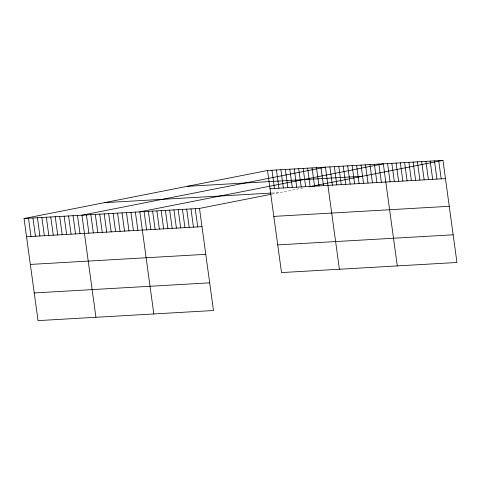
<?xml version="1.0" encoding="UTF-8"?>
<svg xmlns="http://www.w3.org/2000/svg" width="481" height="481" viewBox="0 0 481 481"><rect width="100%" height="100%" fill="white"/><g stroke="black" fill="none" stroke-linecap="round" stroke-linejoin="round"><path stroke-width="0.36" stroke-dasharray="2.4 1.8" d="M271.945 194.126L304.184 187.764M272.024 193.019L279.834 192.568"/><path stroke-width="0.72" d="M24.05 218.518L199.489 208.417L213.474 310.516L38.035 320.617L24.05 218.518L267.526 170.484L442.965 160.383L456.95 262.482L281.511 272.583L267.526 170.484M199.489 208.417L271.224 194.264M309.055 186.802L311.141 186.394M312.53 186.117L442.965 160.383M187.181 186.333L362.62 176.238M270.027 188.72L445.46 178.619M104.395 202.669L271.314 193.055M273.815 216.396L449.254 206.295M26.545 236.748L201.984 226.653M277.723 244.907L453.156 234.806M30.339 264.424L205.778 254.329M34.247 292.941L209.68 282.84M438.702 160.63L441.203 178.866M434.445 160.876L436.94 179.112M430.182 161.123L432.678 179.353M425.919 161.363L428.421 179.599M421.663 161.61L424.158 179.846M417.4 161.856L419.901 180.092M413.143 162.103L415.638 180.339M408.88 162.35L411.375 180.579M404.617 162.59L407.118 180.826M400.36 162.837L402.856 181.072M396.097 163.083L398.593 181.319M391.835 163.33L394.336 181.559M387.578 163.576L390.073 181.806M397.3 265.915L383.315 163.817L139.839 211.85L153.824 313.949M378.86 164.075L381.361 182.311M374.41 164.334L376.906 182.564M369.955 164.586L372.45 182.822M365.5 164.845L368.001 183.081M361.051 165.103L363.546 183.333M356.595 165.356L359.091 183.592M352.14 165.614L354.641 183.85M347.691 165.867L350.186 184.103M343.236 166.125L345.731 184.361M338.78 166.384L341.282 184.614M334.331 166.636L336.826 184.872M329.876 166.895L332.371 185.131M339.406 269.252L325.421 167.154L81.944 215.187L95.929 317.28M320.965 167.406L323.466 185.642M316.516 167.665L319.011 185.9M312.061 167.923L314.556 186.153M307.606 168.176L310.107 186.412M303.156 168.434L305.651 186.67M298.701 168.693L301.196 186.923M294.246 168.945L296.747 187.181M289.796 169.204L292.292 187.434M285.341 169.456L287.836 187.692M280.886 169.715L283.387 187.951M276.437 169.973L278.932 188.203M271.981 170.226L274.477 188.462M195.226 208.664L197.727 226.9M190.969 208.91L193.464 227.14M186.706 209.157L189.201 227.387M182.443 209.397L184.945 227.633M178.186 209.644L180.682 227.88M173.924 209.89L176.419 228.126M169.661 210.137L172.162 228.367M165.404 210.377L167.899 228.613M161.141 210.624L163.642 228.86M156.878 210.87L159.379 229.106M152.621 211.117L155.116 229.353M148.358 211.363L150.86 229.593M144.102 211.604L146.597 229.84M135.383 212.109L137.885 230.345M130.934 212.368L133.429 230.597M126.479 212.62L128.974 230.856M122.024 212.879L124.525 231.108M117.574 213.131L120.07 231.367M113.119 213.39L115.614 231.626M108.664 213.648L111.165 231.878M104.209 213.901L106.71 232.137M99.759 214.159L102.255 232.395M95.304 214.418L97.799 232.648M90.849 214.67L93.35 232.906M86.4 214.929L88.895 233.165M77.489 215.44L79.99 233.676M73.04 215.698L75.535 233.928M68.585 215.951L71.08 234.187M64.129 216.209L66.631 234.445M59.68 216.468L62.175 234.698M55.225 216.721L57.72 234.956M50.77 216.979L53.271 235.215M46.314 217.238L48.815 235.468M41.865 217.49L44.36 235.726M37.41 217.749L39.905 235.985M32.955 218.007L35.456 236.237M28.505 218.26L31 236.496"/></g></svg>
